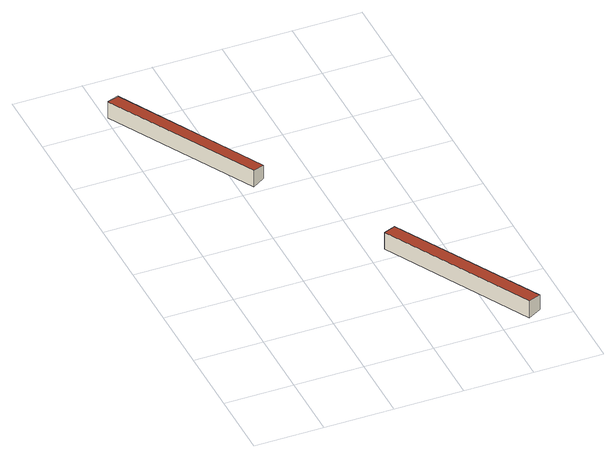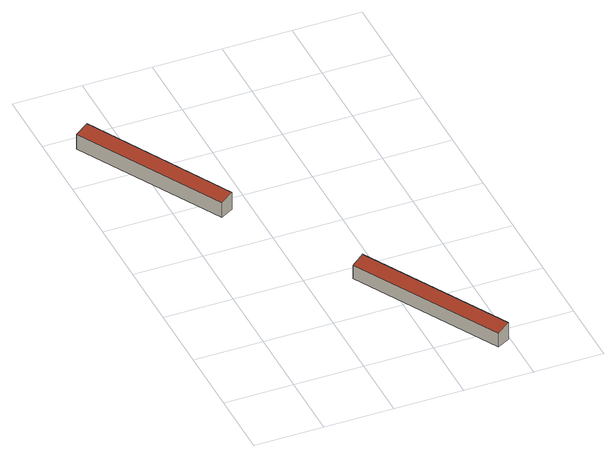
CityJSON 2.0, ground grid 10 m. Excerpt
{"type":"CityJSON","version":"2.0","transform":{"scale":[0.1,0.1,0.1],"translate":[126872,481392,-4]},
"CityObjects":{
"building1":{"type":"Building","attributes":{"b3_dak_type":"multiple horizontal","b3_h_dak_50p":-0.53,"b3_h_dak_70p":-0.45,"b3_h_dak_max":-0.18,"b3_h_dak_min":-0.76,"b3_h_maaiveld":-3.05,"b3_kas_warenhuis":false,"b3_mutatie_ahn3_ahn4":false,"b3_reconstructie_onvolledig":false,"b3_rmse_lod12":0.137,"b3_rmse_lod13":0.137,"b3_rmse_lod22":0.0307,"b3_val3dity_lod12":"[]","b3_val3dity_lod13":"[]","b3_val3dity_lod22":"[]","b3_volume_lod12":136.54,"b3_volume_lod13":136.54,"b3_volume_lod22":133.49,"geconstateerd":false,"oorspronkelijkbouwjaar":1969,"status":"Pand in gebruik"},"children":["building1-1"]},
"building1-1":{"type":"BuildingPart","parents":["building1"],"geometry":[{"type":"Solid","lod":"2.2","boundaries":[[[[0,1,2,3,4]],[[5,1,0,6]],[[6,0,4,7]],[[8,2,1,5]],[[9,3,2,8]],[[7,4,3,9]],[[7,9,8,5,6]]]],"semantics":{"surfaces":[{"type":"GroundSurface"},{"type":"WallSurface","on_footprint_edge":true},{"type":"RoofSurface"}],"values":[[0,1,1,1,1,1,2]]}}]},
"building2":{"type":"Building","attributes":{"b3_dak_type":"multiple horizontal","b3_h_dak_50p":-0.54,"b3_h_dak_70p":-0.47,"b3_h_dak_max":-0.18,"b3_h_dak_min":-0.84,"b3_h_maaiveld":-3.06,"b3_kas_warenhuis":false,"b3_mutatie_ahn3_ahn4":false,"b3_reconstructie_onvolledig":false,"b3_rmse_lod12":0.136,"b3_rmse_lod13":0.136,"b3_rmse_lod22":0.0305,"b3_val3dity_lod12":"[]","b3_val3dity_lod13":"[]","b3_val3dity_lod22":"[]","b3_volume_lod12":138.6,"b3_volume_lod13":138.6,"b3_volume_lod22":135.38,"geconstateerd":false,"oorspronkelijkbouwjaar":1969,"status":"Pand in gebruik"},"children":["building2-1"]},
"building2-1":{"type":"BuildingPart","parents":["building2"],"geometry":[{"type":"Solid","lod":"2.2","boundaries":[[[[10,11,12,13]],[[14,12,11,15]],[[16,13,12,14]],[[17,10,13,16]],[[15,11,10,17]],[[15,17,16,14]]]],"semantics":{"surfaces":[{"type":"GroundSurface"},{"type":"WallSurface","on_footprint_edge":true},{"type":"RoofSurface"}],"values":[[0,1,1,1,1,2]]}}]}
},
"vertices":[
[139,422,10],[120,411,10],[3,622,10],[3,623,10],[22,633,10],[120,411,37],[139,422,32],[22,633,33],[3,622,37],[3,623,37],
[244,232,9],[361,21,9],[341,10,9],[225,221,9],[341,10,37],[361,21,33],[225,221,37],[244,232,33]
]}
